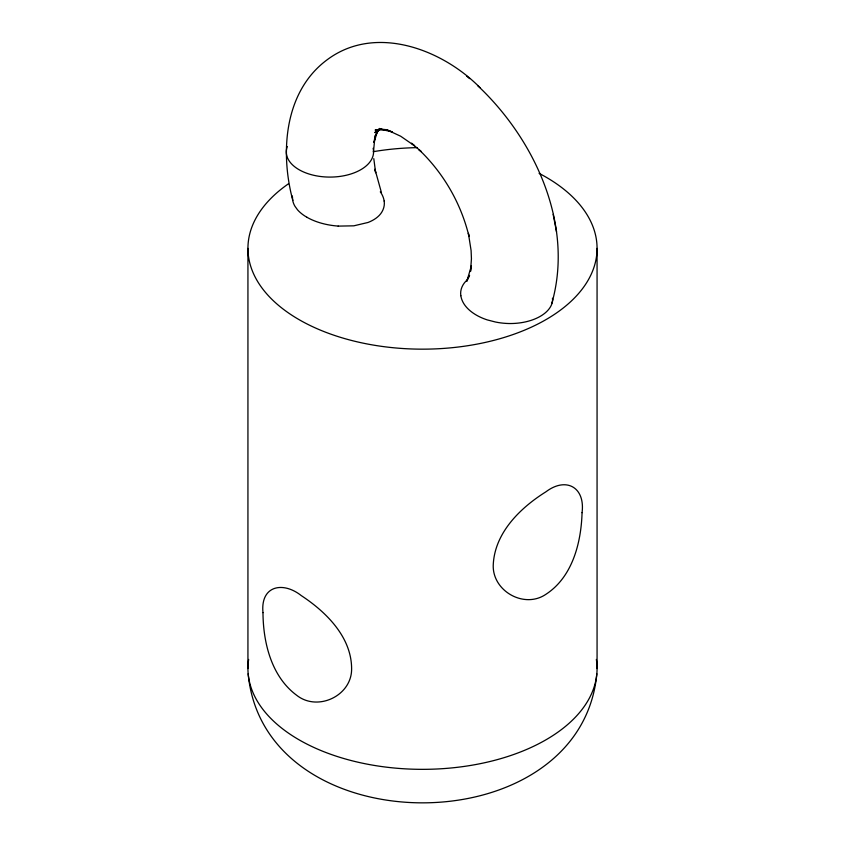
<?xml version="1.0" encoding="UTF-8"?>
<svg xmlns="http://www.w3.org/2000/svg" width="845" height="845" viewBox="0 0 845 845"><rect width="100%" height="100%" fill="white"/><g stroke="black" fill="none" stroke-linecap="round" stroke-linejoin="round"><path stroke-width="1.27" d="M373.543 151.149L374.926 136.732L374.008 142.467L377.821 130.172L375.117 136.034L379.099 129.274M596.834 673.771C580.705 845.866 264.253 845.877 248.166 673.771M551.859 303.228C574.209 224.474 534.811 139.298 477.531 85.503M467.327 279.431L469.566 275.312L466.852 281.205L471.394 265.837L470.507 271.435L471.436 258.781L471.098 250.574L468.394 233.304L469.028 236.537C461.116 203.487 443.414 172.813 418.74 149.438L421.222 151.604L411.557 143.217L414.483 145.773L400.678 136.225L386.873 129.834L392.302 131.904L379.743 129.053L386.176 129.655L375.095 130.088L381.866 129L376.954 130.373L380.144 129M379.595 128.429L376.712 131.968L379.447 129.296M467.391 279.79C462.775 283.582 459.87 289.677 460.821 295.697M378.497 129.792L374.789 132.58L381.106 128.694M338.18 226.111L353.823 225.826L368.082 222.457A35.089 20.259 0 0 0 377.609 216.954C382.225 213.162 385.13 207.078 384.179 201.057M480.013 87.669C441.935 48.989 374.99 23.892 327.078 59.826C284.142 91.64 279.927 152.501 292.835 200.466M466.641 76.061L469.566 78.617M381.475 192.734L374.948 169.222L375.645 172.76L373.796 158.638M556.517 231.741L553.158 214.366M597.066 248.377L597.066 668.553M247.934 248.377L247.934 668.553M539.099 173.362A174.566 100.787 0 0 1 553.813 314.784A174.566 100.787 0 0 1 309.059 324.976A174.566 100.787 0 0 1 288.472 183.798M373.184 151.699A174.566 100.787 0 0 1 417.345 147.632M373.12 148.297A43.644 25.192 0 0 1 328.367 177.07A43.644 25.192 0 0 1 287.279 146.534M380.292 191.804A53.826 31.075 0 0 1 384.148 201.057M338.19 226.09A53.932 31.138 0 0 1 306.915 217.26M306.904 217.26A50.584 29.205 0 0 1 297.567 209.877L294.947 206.264A45.461 26.248 0 0 1 292.507 197.265M292.317 197.265A42.525 24.547 0 0 1 292.423 195.998M552.683 299.489A42.525 24.547 0 0 1 508.827 323.529A45.461 26.248 0 0 1 495.434 322.008L487.206 319.885A50.827 29.343 0 0 1 474.753 314.129A53.826 31.075 0 0 1 460.852 295.697M552.482 298.222A45.461 26.248 0 0 1 552.493 299.489M596.348 659.438A174.566 100.787 0 0 1 422.5 769.341A174.566 100.787 0 0 1 248.652 659.438M262.975 612.625C263.186 642.707 271.414 676.729 296.859 695.414C317.794 711.849 351.774 695.741 351.615 668.944C351.668 637.141 326.202 612.002 301.316 595.63C282.832 580.99 260.344 585.691 262.975 612.625M582.068 512.661C581.17 542.638 572.54 576.977 545.933 594.288C523.879 609.382 491.357 590.486 493.3 563.9C495.17 532.297 520.552 507.676 545.933 491.801C566.213 476.485 585.31 487.364 582.068 512.661"/></g></svg>
